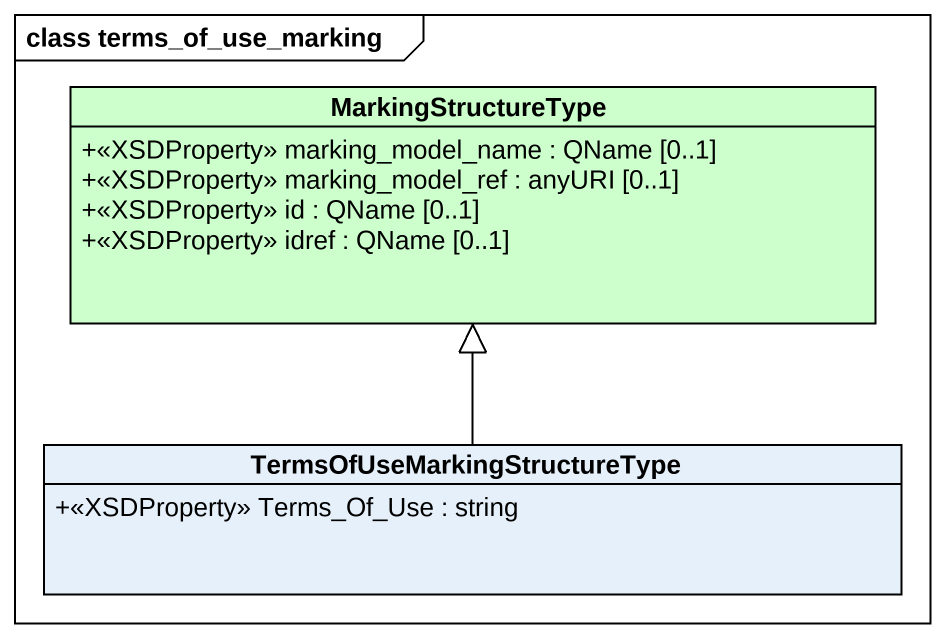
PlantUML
@startuml
mainframe class terms_of_use_marking
hide circle
hide empty members
skinparam classAttributeIconSize 0
class MarkingStructureType #CCFFCC {
  +<<XSDProperty>> marking_model_name : QName [0..1]
  +<<XSDProperty>> marking_model_ref : anyURI [0..1]
  +<<XSDProperty>> id : QName [0..1]
  +<<XSDProperty>> idref : QName [0..1]
}
class "TermsOfUseMarkingStructureType" as TermsOfUseMarkingStructureTy {
  +<<XSDProperty>> Terms_Of_Use : string
}
TermsOfUseMarkingStructureTy -up-|> MarkingStructureType
@enduml
